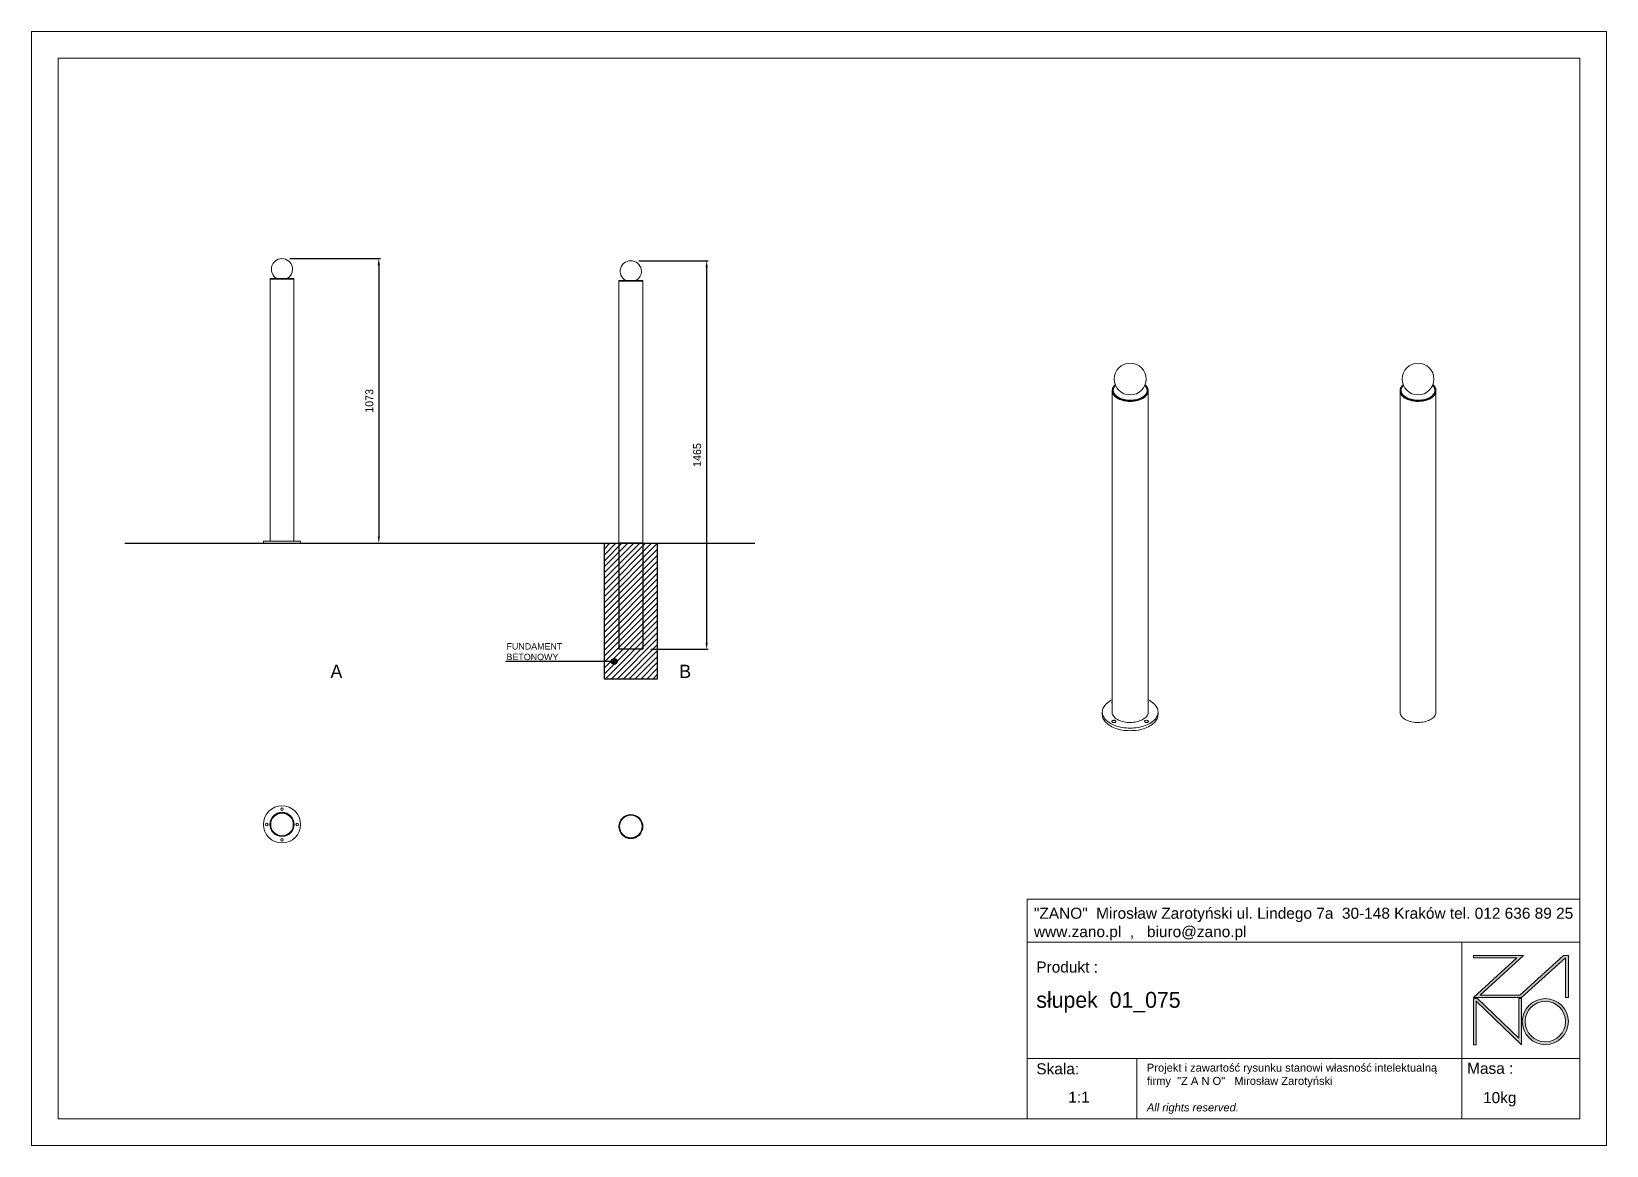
# Model space of a CAD drawing. Header units: millimetres. Extents: x -3037 to 2903, y -2297 to 1903.
import ezdxf

# ---------------------------------------------------------------- set-up
doc = ezdxf.new("R2010")
doc.units = ezdxf.units.MM
doc.header["$PDSIZE"] = -1
doc.layers.add('tabelka', color=155, linetype='Continuous')
doc.layers.add('WYMIAR', color=96, linetype='Continuous')
doc.dimstyles.new('1-1', dxfattribs={"dimtxt": 30, "dimasz": 25, "dimexe": 6.25, "dimexo": 30, "dimgap": 20.625, "dimtad": 1, "dimdec": 1, "dimtxsty": 'Standard', "dimcen": 0, "dimclrd": 2, "dimclre": 2, "dimclrt": 2, "dimadec": 0, "dimazin": 0, "dimtfac": 1, "dimtdec": 1, "dimtmove": 0, "dimatfit": 3, "dimfxl": 0, "dimarcsym": 0})

# ---------------------------------------------------------------- blocks, each defined once
blk = doc.blocks.new('zano')
at = {"layer": 'Defpoints', "lineweight": 5}
for points in [[(6270.2, 3716.2), (6270.2, 3707.4), (6434.8, 3707.4), (6270.2, 3558.4), (6452.4, 3558.4), (6617.9, 3708.2), (6617.9, 3558.4), (6628.6, 3558.4), (6628.6, 3716.2), (6610.7, 3716.2), (6446.1, 3567.2), (6295.4, 3567.2), (6459.9, 3716.2), (6270.2, 3716.2), (6270.2, 3707.4)], [(6270.2, 3554.4), (6286.2, 3554.4), (6441.7, 3405.6), (6441.7, 3554.4), (6452.4, 3554.4), (6452.4, 3380.5), (6281, 3544.6), (6281, 3380.5), (6270.2, 3380.5)]]:
    blk.add_hatch(color=251, dxfattribs=at).paths.add_polyline_path(points)
h = blk.add_hatch(color=251, dxfattribs=at)
h.paths.add_polyline_path([(6454.7, 3467.4, 1), (6628.6, 3467.4, 1)])
h.paths.add_polyline_path([(6617.9, 3467.4, -1), (6465.4, 3467.4, -1)], flags=16)
at = {"layer": 'Defpoints', "color": 251, "lineweight": 5}
blk.add_lwpolyline([(6434.8, 3707.4), (6270.2, 3558.4), (6452.4, 3558.4), (6617.9, 3708.2), (6617.9, 3558.4), (6628.6, 3558.4), (6628.6, 3716.2), (6610.7, 3716.2), (6446.1, 3567.2), (6295.4, 3567.2), (6459.9, 3716.2), (6270.2, 3716.2), (6270.2, 3707.4), (6432.1, 3707.4)], dxfattribs=at)
for points in [[(6270.2, 3716.2), (6270.2, 3707.4), (6434.8, 3707.4), (6270.2, 3558.4), (6452.4, 3558.4), (6617.9, 3708.2), (6617.9, 3558.4), (6628.6, 3558.4), (6628.6, 3716.2), (6610.7, 3716.2), (6446.1, 3567.2), (6295.4, 3567.2), (6459.9, 3716.2), (6270.2, 3716.2), (6270.2, 3707.4)], [(6270.2, 3554.4), (6286.2, 3554.4), (6441.7, 3405.6), (6441.7, 3554.4), (6452.4, 3554.4), (6452.4, 3380.5), (6281, 3544.6), (6281, 3380.5), (6270.2, 3380.5)]]:
    blk.add_lwpolyline(points, close=True, dxfattribs=at)
for radius in [87, 76.3]:
    blk.add_circle((6541.7, 3467.4), radius, dxfattribs=at)
blk = doc.blocks.new('TABELA')
at = {"layer": 'tabelka', "lineweight": 5}
for p, q in [((4587.4, 3929.4), (6672.4, 3929.4)), ((4587.4, 3767.6), (4587.4, 3929.4)), ((4587.4, 3929.4), (6672.4, 3929.4)), ((6226.5, 3767.6), (6226.5, 3329)), ((4587.4, 3329), (6672.4, 3329)), ((5001.6, 3329), (5001.6, 3100.4)), ((6226.5, 3329), (6226.5, 3100.4))]:
    blk.add_line(p, q, dxfattribs=at)
blk.add_lwpolyline([(4587.4, 3767.6), (6672.4, 3767.6), (6672.4, 3100.4), (4587.4, 3100.4)], close=True, dxfattribs=at)
blk.add_blockref('zano', (0, 0))
at = {"layer": 'tabelka', "lineweight": 5, "attachment_point": 1}
for s, insert, char_height, width in [('{\\fArial|b0|i0|c238|p34;"ZANO"  Mirosław Zarotyński ul. Lindego 7a  30-148 Kraków tel. 012 636 89 25\\Pwww.zano.pl  ,   biuro@zano.pl}', (4613, 3896.9), 41.595, 2040.38), ('{\\fArial|b0|i0|c238|p34;Produkt : }', (4622, 3694.1), 41.595, 265.273), ('{\\fCentury Gothic|b0|i0|c238|p34;słupek  01_075 }', (4622, 3579.5), 60, 713.135), ('{\\fArial|b0|i0|c238|p34;Skala: }', (4622, 3310.3), 41.595, 191.675), ('{\\fArial|b0|i0|c238|p34;Masa :}', (6246.7, 3312.2), 41.595, 200.457), ('{\\fArial|b0|i0|c238|p34;1:1}', (4742.5, 3203.5), 41.595, 42.482), ('{\\fArial|b0|i0|c238|p34;10kg}', (6306.7, 3201.8), 41.595, 42.482)]:
    blk.add_mtext(s, dxfattribs=dict(at, insert=insert, char_height=char_height, width=width))
at = {"layer": 'tabelka', "color": 1, "lineweight": 5, "insert": (5038.9, 3308.9), "char_height": 30, "width": 1186.12, "attachment_point": 1}
blk.add_mtext('{\\fArial|b0|i0|c0|p34;Projekt i zawartość rysunku stanowi własność intelektualną firmy \\fArial|b0|i0|c238|p34; "Z A N O"   Mirosław Zarotyński\\fArial|b0|i1|c238|p34;\\P\\PAll rights reserved.}', dxfattribs=at)
blk = doc.blocks.new('*D7')
at = {"layer": 'Defpoints', "color": 0, "transparency": 16777216}
for p in [(-2092.5, 1047), (-2022.5, -26), (-1727.4, -26)]:
    blk.add_point(p, dxfattribs=at)
at = {"layer": 'WYMIAR', "color": 2, "lineweight": -2, "transparency": 16777216}
for p, q in [((-2062.5, 1047), (-1721.1, 1047)), ((-1727.4, 1022), (-1727.4, -1)), ((-1992.5, -26), (-1721.1, -26))]:
    blk.add_line(p, q, dxfattribs=at)
at = {"layer": 'WYMIAR', "color": 2, "transparency": 16777216}
for points in [[(-1731.6, 1022), (-1723.2, 1022), (-1727.4, 1047)], [(-1731.6, -1), (-1723.2, -1), (-1727.4, -26)]]:
    blk.add_solid(points, dxfattribs=at)
at = {"layer": 'WYMIAR', "color": 2, "transparency": 16777216, "insert": (-1763, 510.5), "char_height": 30, "attachment_point": 5, "rotation": 90}
blk.add_mtext('1073', dxfattribs=at)
blk = doc.blocks.new('*D8')
at = {"layer": 'Defpoints', "color": 0, "transparency": 16777216}
for p in [(-777, 1039), (-732, -426), (-490.9, -426)]:
    blk.add_point(p, dxfattribs=at)
at = {"layer": 'WYMIAR', "color": 2, "lineweight": -2, "transparency": 16777216}
for p, q in [((-747, 1039), (-484.7, 1039)), ((-490.9, 1014), (-490.9, -401)), ((-702, -426), (-484.7, -426))]:
    blk.add_line(p, q, dxfattribs=at)
at = {"layer": 'WYMIAR', "color": 2, "transparency": 16777216}
for points in [[(-495.1, 1014), (-486.8, 1014), (-490.9, 1039)], [(-495.1, -401), (-486.8, -401), (-490.9, -426)]]:
    blk.add_solid(points, dxfattribs=at)
at = {"layer": 'WYMIAR', "color": 2, "transparency": 16777216, "insert": (-526.6, 306.5), "char_height": 30, "attachment_point": 5, "rotation": 90}
blk.add_mtext('1465', dxfattribs=at)

msp = doc.modelspace()

# ---------------------------------------------------------------- hatches: boundary and pattern name
at = {"ltscale": 0.2}
h = msp.add_hatch(dxfattribs=at)
h.set_pattern_fill('ANSI31', color=256, scale=5, style=0)
h.set_pattern_definition([(45, (-93.81, -970.356), (-11.22532, 11.22532), [])])
h.paths.add_polyline_path([(-876.65, -25.96), (-677.35, -25.96), (-677.35, -537.94), (-876.65, -537.94)])
h = msp.add_hatch(color=256)
edge = h.paths.add_edge_path()
edge.add_arc((-839.67, -472.05), 11.07, 0, 360)

# ---------------------------------------------------------------- linework, layer by layer
at = {"color": 7, "linetype": 'Continuous', "lineweight": 15}
for p, q in [((-2137.5, 972.04), (-2137.5, 970.04)), ((-2137.5, 972.04), (-2137.5, -17.96)), ((-2137.5, 972.04), (-2047.5, 972.04)), ((-2137.5, 972.04), (-2092.5, 972.04)), ((-2137.5, 970.04), (-2047.5, 970.04)), ((-2092.5, 972.04), (-2047.5, 972.04)), ((-2047.5, 970.04), (-2047.5, 972.04)), ((-2047.5, -17.96), (-2047.5, 972.04)), ((-822, 964.04), (-822, 962.04)), ((-822, 964.04), (-822, -25.96)), ((-822, 964.04), (-732, 964.04)), ((-822, 964.04), (-777, 964.04)), ((-822, 962.04), (-732, 962.04)), ((-777, 964.04), (-732, 964.04)), ((-732, 962.04), (-732, 964.04)), ((-732, -25.96), (-732, 964.04)), ((1038.83, 550.15), (1038.83, 547.7)), ((1038.83, 550.15), (1038.83, -668.24)), ((1173.83, 547.7), (1173.83, 550.15)), ((1173.83, -668.24), (1173.83, 550.15)), ((2124.55, 550.15), (2124.55, 547.7)), ((2124.55, 550.15), (2124.55, -668.04)), ((2259.55, 547.7), (2259.55, 550.15)), ((2259.55, -668.24), (2259.55, 550.15)), ((-2162.5, -17.96), (-2162.5, -25.96)), ((-2162.5, -17.96), (-2092.5, -17.96)), ((-2162.5, -25.96), (-2092.5, -25.96)), ((-2092.5, -17.96), (-2022.5, -17.96)), ((-2092.5, -25.96), (-2022.5, -25.96)), ((-2022.5, -25.96), (-2022.5, -17.96)), ((1001.33, -662.42), (1001.33, -672.22)), ((1038.83, -666.39), (1038.61, -667.32)), ((1174.05, -667.32), (1173.83, -666.39)), ((1211.33, -672.22), (1211.33, -662.42))]:
    msp.add_line(p, q, dxfattribs=at)
for p, q in [((-2684.65, -25.96), (-309.63, -25.96)), ((-732, -25.96), (-822, -25.96)), ((-822, -25.96), (-822, -425.96)), ((-732, -25.96), (-732, -425.96)), ((-839.67, -472.05), (-1249.44, -472.05)), ((-732, -425.96), (-822, -425.96))]:
    msp.add_line(p, q)
at = {"color": 7, "linetype": 'Continuous', "lineweight": 15, "flags": 128}
for points in [[(1050.21, 571.8), (1048.5, 570.25), (1045.65, 567.22), (1043.28, 564.06), (1041.39, 560.78), (1040.02, 557.43), (1039.16, 554.02), (1038.83, 550.58), (1039.03, 547.13), (1039.76, 543.71), (1041, 540.34), (1042.76, 537.04), (1045.01, 533.85), (1047.75, 530.79), (1050.94, 527.87), (1054.57, 525.13), (1058.6, 522.59)], [(1038.83, 547.7), (1038.89, 545.98), (1039.42, 542.55), (1040.47, 539.16), (1042.04, 535.83), (1044.1, 532.59), (1046.66, 529.48), (1049.68, 526.51), (1053.15, 523.7), (1057.03, 521.08), (1061.3, 518.67), (1065.92, 516.48), (1070.85, 514.54), (1076.07, 512.86), (1081.52, 511.46), (1087.16, 510.33), (1092.96, 509.5), (1098.86, 508.97), (1104.82, 508.74), (1110.79, 508.81), (1116.72, 509.19), (1122.58, 509.87), (1128.3, 510.85), (1133.86, 512.12), (1139.2, 513.66), (1144.28, 515.47), (1149.06, 517.53), (1153.51, 519.83), (1157.6, 522.35), (1161.28, 525.06), (1164.53, 527.96), (1167.32, 531), (1169.64, 534.18), (1171.46, 537.46), (1172.77, 540.82), (1173.56, 544.24), (1173.83, 547.69), (1173.83, 547.7)], [(1050.21, 571.8), (1049.7, 571.35), (1046.68, 568.38), (1044.12, 565.27), (1042.05, 562.03), (1040.48, 558.71), (1039.42, 555.31), (1038.9, 551.88), (1038.89, 548.43), (1039.42, 545), (1040.47, 541.6), (1042.04, 538.28), (1044.1, 535.04), (1046.66, 531.93), (1049.68, 528.96), (1053.15, 526.15), (1057.03, 523.53), (1061.3, 521.12), (1065.92, 518.93), (1070.85, 516.99), (1076.07, 515.31), (1081.52, 513.91), (1087.16, 512.78), (1092.96, 511.95), (1098.86, 511.42), (1104.82, 511.19), (1110.79, 511.26), (1116.72, 511.64), (1122.58, 512.32), (1128.3, 513.3), (1133.86, 514.57), (1139.2, 516.11), (1144.28, 517.92), (1149.06, 519.98), (1153.51, 522.28), (1157.6, 524.8), (1161.28, 527.51), (1164.53, 530.4), (1167.32, 533.45), (1169.64, 536.63), (1171.46, 539.91), (1172.77, 543.27), (1173.56, 546.69), (1173.83, 550.14), (1173.57, 553.58), (1172.78, 557), (1171.47, 560.36), (1169.65, 563.64), (1167.34, 566.82), (1164.54, 569.87), (1162.45, 571.8)], [(1051.41, 568.84), (1050.06, 567.45), (1047.57, 564.42), (1045.57, 561.28), (1044.06, 558.04), (1043.08, 554.74), (1042.62, 551.4), (1042.68, 548.05), (1043.28, 544.72), (1044.39, 541.43), (1046.02, 538.22), (1048.15, 535.1), (1050.76, 532.11), (1053.83, 529.27), (1057.34, 526.6), (1061.25, 524.12)], [(1058.6, 522.59), (1063, 520.26), (1067.75, 518.17), (1072.79, 516.33), (1078.1, 514.75), (1083.63, 513.45), (1089.34, 512.43), (1095.18, 511.71), (1101.11, 511.3), (1107.08, 511.18), (1113.04, 511.37), (1118.95, 511.87), (1124.76, 512.66), (1130.43, 513.75), (1135.9, 515.12), (1141.15, 516.76), (1146.12, 518.67), (1150.79, 520.82), (1155.1, 523.21), (1159.04, 525.8), (1162.56, 528.59), (1165.64, 531.54), (1168.25, 534.64), (1170.39, 537.86), (1172.02, 541.17), (1173.13, 544.56), (1173.73, 547.99), (1173.79, 551.44), (1173.33, 554.88), (1172.34, 558.28), (1170.84, 561.61), (1168.83, 564.86), (1166.34, 567.99), (1163.37, 570.98), (1162.45, 571.8)], [(1061.25, 524.12), (1065.54, 521.86), (1070.16, 519.84), (1075.08, 518.07), (1080.27, 516.56), (1085.67, 515.33), (1091.23, 514.39), (1096.93, 513.75), (1102.7, 513.4), (1108.51, 513.36), (1114.29, 513.63), (1120.01, 514.2), (1125.61, 515.07), (1131.06, 516.23), (1136.3, 517.66), (1141.29, 519.37), (1146, 521.34), (1150.37, 523.54), (1154.38, 525.96), (1157.99, 528.58), (1161.17, 531.38), (1163.9, 534.34), (1166.15, 537.43), (1167.91, 540.62), (1169.15, 543.89), (1169.88, 547.22), (1170.07, 550.56), (1169.74, 553.91), (1168.89, 557.22), (1167.51, 560.48), (1165.63, 563.65), (1163.26, 566.7), (1161.24, 568.84)], [(2124.55, 547.7), (2124.62, 545.98), (2125.14, 542.55), (2126.19, 539.16), (2127.76, 535.83), (2129.83, 532.59), (2132.38, 529.48), (2135.4, 526.51), (2138.87, 523.7), (2142.75, 521.08), (2147.02, 518.67), (2151.64, 516.48), (2156.58, 514.54), (2161.79, 512.86), (2167.24, 511.46), (2172.89, 510.33), (2178.68, 509.5), (2184.58, 508.97), (2190.54, 508.74), (2196.51, 508.81), (2202.45, 509.19), (2208.3, 509.87), (2214.03, 510.85), (2219.58, 512.12), (2224.92, 513.66), (2230, 515.47), (2234.79, 517.53), (2239.24, 519.83), (2243.32, 522.35), (2247, 525.06), (2250.25, 527.96), (2253.04, 531), (2255.36, 534.18), (2257.18, 537.46), (2258.49, 540.82), (2259.29, 544.24), (2259.55, 547.69), (2259.55, 547.7)], [(2135.93, 571.8), (2134.23, 570.25), (2131.38, 567.22), (2129, 564.06), (2127.12, 560.78), (2125.74, 557.43), (2124.89, 554.02), (2124.56, 550.58), (2124.75, 547.13), (2125.48, 543.71), (2126.72, 540.34), (2128.48, 537.04), (2130.74, 533.85), (2133.47, 530.79), (2136.66, 527.87), (2140.29, 525.13), (2144.32, 522.59)], [(2135.93, 571.8), (2135.42, 571.35), (2132.4, 568.38), (2129.84, 565.27), (2127.77, 562.03), (2126.2, 558.71), (2125.15, 555.31), (2124.62, 551.88), (2124.62, 548.43), (2125.14, 545), (2126.19, 541.6), (2127.76, 538.28), (2129.83, 535.04), (2132.38, 531.93), (2135.4, 528.96), (2138.87, 526.15), (2142.75, 523.53), (2147.02, 521.12), (2151.64, 518.93), (2156.58, 516.99), (2161.79, 515.31), (2167.24, 513.91), (2172.89, 512.78), (2178.68, 511.95), (2184.58, 511.42), (2190.54, 511.19), (2196.51, 511.26), (2202.45, 511.64), (2208.3, 512.32), (2214.03, 513.3), (2219.58, 514.57), (2224.92, 516.11), (2230, 517.92), (2234.79, 519.98), (2239.24, 522.28), (2243.32, 524.8), (2247, 527.51), (2250.25, 530.4), (2253.04, 533.45), (2255.36, 536.63), (2257.18, 539.91), (2258.49, 543.27), (2259.29, 546.69), (2259.55, 550.14), (2259.29, 553.58), (2258.5, 557), (2257.19, 560.36), (2255.37, 563.64), (2253.06, 566.82), (2250.27, 569.87), (2248.17, 571.8)], [(2137.14, 568.84), (2135.79, 567.45), (2133.29, 564.42), (2131.29, 561.28), (2129.79, 558.04), (2128.8, 554.74), (2128.34, 551.4), (2128.4, 548.05), (2129, 544.72), (2130.11, 541.43), (2131.74, 538.22), (2133.87, 535.1), (2136.48, 532.11), (2139.55, 529.27), (2143.06, 526.6), (2146.97, 524.12)], [(2144.32, 522.59), (2148.73, 520.26), (2153.47, 518.17), (2158.52, 516.33), (2163.83, 514.75), (2169.36, 513.45), (2175.06, 512.43), (2180.9, 511.71), (2186.83, 511.3), (2192.8, 511.18), (2198.76, 511.37), (2204.67, 511.87), (2210.48, 512.66), (2216.15, 513.75), (2221.63, 515.12), (2226.87, 516.76), (2231.85, 518.67), (2236.51, 520.82), (2240.83, 523.21), (2244.76, 525.8), (2248.28, 528.59), (2251.36, 531.54), (2253.98, 534.64), (2256.11, 537.86), (2257.74, 541.17), (2258.85, 544.56), (2259.45, 547.99), (2259.51, 551.44), (2259.05, 554.88), (2258.07, 558.28), (2256.56, 561.61), (2254.56, 564.86), (2252.06, 567.99), (2249.09, 570.98), (2248.17, 571.8)], [(2146.97, 524.12), (2151.26, 521.86), (2155.88, 519.84), (2160.81, 518.07), (2165.99, 516.56), (2171.39, 515.33), (2176.96, 514.39), (2182.65, 513.75), (2188.43, 513.4), (2194.23, 513.36), (2200.01, 513.63), (2205.73, 514.2), (2211.34, 515.07), (2216.78, 516.23), (2222.02, 517.66), (2227.02, 519.37), (2231.72, 521.34), (2236.09, 523.54), (2240.1, 525.96), (2243.71, 528.58), (2246.89, 531.38), (2249.62, 534.34), (2251.87, 537.43), (2253.63, 540.62), (2254.87, 543.89), (2255.6, 547.22), (2255.8, 550.56), (2255.47, 553.91), (2254.61, 557.22), (2253.24, 560.48), (2251.36, 563.65), (2248.98, 566.7), (2246.97, 568.84)], [(1038.83, -615.99), (1037.57, -616.61), (1032.08, -619.56), (1026.97, -622.72), (1022.27, -626.09), (1018, -629.65), (1014.17, -633.37), (1010.82, -637.24), (1007.95, -641.23), (1005.58, -645.34), (1003.73, -649.53), (1002.4, -653.79), (1001.6, -658.09), (1001.33, -662.42), (1001.6, -666.74), (1002.4, -671.04), (1003.73, -675.3), (1005.58, -679.49), (1007.95, -683.6), (1010.82, -687.6), (1014.17, -691.47), (1018, -695.19), (1022.27, -698.74), (1026.97, -702.11), (1032.08, -705.28)], [(1032.08, -705.28), (1037.57, -708.23), (1043.4, -710.94), (1049.56, -713.41), (1056.01, -715.62), (1062.71, -717.56), (1069.63, -719.21), (1076.75, -720.58), (1084.01, -721.65), (1091.39, -722.42), (1098.84, -722.88), (1106.33, -723.03), (1113.82, -722.88), (1121.27, -722.42), (1128.65, -721.65), (1135.91, -720.58), (1143.02, -719.21), (1149.95, -717.56), (1156.65, -715.62), (1163.1, -713.41), (1169.25, -710.94), (1175.09, -708.23), (1180.57, -705.28), (1185.68, -702.11), (1190.39, -698.74), (1194.66, -695.19), (1198.48, -691.47), (1201.84, -687.6), (1204.71, -683.6), (1207.08, -679.49), (1208.93, -675.3), (1210.26, -671.04), (1211.06, -666.74), (1211.33, -662.42), (1211.06, -658.09), (1210.26, -653.79), (1208.93, -649.53), (1207.08, -645.34), (1204.71, -641.23), (1201.84, -637.24), (1198.48, -633.37), (1194.66, -629.65), (1190.39, -626.09), (1185.68, -622.72), (1180.57, -619.56), (1175.09, -616.61), (1173.83, -615.99)], [(1038.83, -624.66), (1038.8, -624.68), (1037.93, -625.75), (1037.58, -626.91), (1037.79, -628.08), (1038.54, -629.18), (1038.83, -629.45)], [(1001.33, -672.22), (1001.6, -676.54), (1002.4, -680.84), (1003.73, -685.1), (1005.58, -689.29), (1007.95, -693.4), (1010.82, -697.4), (1014.17, -701.27), (1018, -704.99), (1022.27, -708.54), (1026.97, -711.91), (1032.08, -715.08)], [(1032.08, -715.08), (1037.57, -718.03), (1043.4, -720.74), (1049.56, -723.21), (1056.01, -725.42), (1062.71, -727.35), (1069.63, -729.01), (1076.75, -730.38), (1084.01, -731.45), (1091.39, -732.21), (1098.84, -732.68), (1106.33, -732.83), (1113.82, -732.68), (1121.27, -732.21), (1128.65, -731.45), (1135.91, -730.38), (1143.02, -729.01), (1149.95, -727.35), (1156.65, -725.42), (1163.1, -723.21), (1169.25, -720.74), (1175.09, -718.03), (1180.57, -715.08), (1185.68, -711.91), (1190.39, -708.54), (1194.66, -704.99), (1198.48, -701.27), (1201.84, -697.4), (1204.71, -693.4), (1207.08, -689.29), (1208.93, -685.1), (1210.26, -680.84), (1211.06, -676.54), (1211.33, -672.22)], [(1039.77, -700.84), (1041.4, -701.55), (1043.3, -701.98), (1045.33, -702.11), (1047.34, -701.91), (1049.19, -701.4), (1050.73, -700.62), (1051.85, -699.64), (1052.47, -698.51), (1052.54, -697.34), (1052.05, -696.19), (1051.05, -695.16), (1049.61, -694.33), (1047.83, -693.75), (1045.84, -693.47), (1043.8, -693.51), (1041.85, -693.87), (1040.15, -694.51), (1038.8, -695.4), (1037.93, -696.47), (1037.58, -697.63), (1037.79, -698.8), (1038.54, -699.9), (1039.77, -700.84)], [(1038.83, -656.59), (1038.42, -658.5), (1038.08, -661.98), (1038.28, -665.47), (1039.02, -668.93), (1040.28, -672.33), (1042.05, -675.67), (1044.33, -678.89), (1047.1, -681.99), (1050.33, -684.94), (1053.99, -687.71), (1058.07, -690.28)], [(1058.07, -690.28), (1062.52, -692.63), (1067.32, -694.75), (1072.42, -696.61), (1077.79, -698.21), (1083.38, -699.52), (1089.15, -700.55), (1095.06, -701.28), (1101.05, -701.7), (1107.08, -701.82), (1113.11, -701.62), (1119.09, -701.12), (1124.96, -700.32), (1130.69, -699.22), (1136.23, -697.83), (1141.54, -696.17), (1146.57, -694.24), (1151.28, -692.06), (1155.64, -689.65), (1159.62, -687.03), (1163.18, -684.22), (1166.3, -681.23), (1168.94, -678.1), (1171.1, -674.84), (1172.75, -671.49), (1173.87, -668.06), (1174.47, -664.6), (1174.54, -661.11), (1174.07, -657.64), (1173.83, -656.59)], [(1162.28, -700.84), (1163.91, -701.55), (1165.81, -701.98), (1167.84, -702.11), (1169.85, -701.91), (1171.7, -701.4), (1173.23, -700.62), (1174.35, -699.64), (1174.97, -698.51), (1175.04, -697.34), (1174.56, -696.19), (1173.56, -695.16), (1172.11, -694.33), (1170.33, -693.75), (1168.35, -693.47), (1166.31, -693.51), (1164.36, -693.87), (1162.65, -694.51), (1161.31, -695.4), (1160.43, -696.47), (1160.09, -697.63), (1160.3, -698.8), (1161.04, -699.9), (1162.28, -700.84)], [(2124.55, -668.04), (2124.74, -668.93), (2126, -672.33), (2127.78, -675.67), (2130.06, -678.89), (2132.82, -681.99), (2136.05, -684.94), (2139.72, -687.71), (2143.79, -690.28)], [(2143.79, -690.28), (2148.25, -692.63), (2153.04, -694.75), (2158.14, -696.61), (2163.51, -698.21), (2169.1, -699.52), (2174.87, -700.55), (2180.78, -701.28), (2186.77, -701.7), (2192.81, -701.82), (2198.84, -701.62), (2204.81, -701.12), (2210.69, -700.32), (2216.42, -699.22), (2221.96, -697.83), (2227.26, -696.17), (2232.29, -694.24), (2237, -692.06), (2241.37, -689.65), (2245.34, -687.03), (2248.9, -684.22), (2252.02, -681.23), (2254.66, -678.1), (2256.82, -674.84), (2258.47, -671.49), (2259.55, -668.2)]]:
    msp.add_lwpolyline(points, dxfattribs=at)
msp.add_lwpolyline([(-876.65, -25.96), (-677.35, -25.96), (-677.35, -537.94), (-876.65, -537.94)], close=True)
at = {"color": 7, "linetype": 'Continuous', "lineweight": 15}
for centre, radius in [((1106.33, 593.01), 60), ((2192.05, 593.01), 60), ((-2092.5, -1086.2), 70), ((-2092.5, -1086.2), 45.5), ((-2092.5, -1086.2), 45), ((-2092.5, -1086.2), 42.5), ((-2092.5, -1028.45), 5), ((-776.76, -1094.2), 45.5), ((-776.76, -1094.2), 45), ((-776.76, -1094.2), 42.5), ((-2150.25, -1086.2), 5), ((-2034.75, -1086.2), 5), ((-2092.5, -1143.95), 5)]:
    msp.add_circle(centre, radius, dxfattribs=at)
msp.add_circle((-839.67, -472.05), 11.07)
for centre, radius, start, end in [((-2092.5, 1007.04), 40, 0, 241.044976), ((-777, 999.04), 40, 0, 241.044976), ((-2092.5, 1007.04), 40, 298.955024, 0), ((-777, 999.04), 40, 298.955024, 0), ((1172.02, -627.06), 3, 307.027578, 52.972422)]:
    msp.add_arc(centre, radius, start, end, dxfattribs=at)
at = {"layer": 'tabelka', "lineweight": 5}
for points in [[(-3037.23, 1903.32), (2902.77, 1903.32), (2902.77, -2296.68), (-3037.23, -2296.68)], [(-2937.23, 1803.32), (2802.77, 1803.32), (2802.77, -2196.68), (-2937.23, -2196.68)]]:
    msp.add_lwpolyline(points, close=True, dxfattribs=at)

# ---------------------------------------------------------------- block references
msp.add_blockref('TABELA', (-3869.61, -5297.08))

# ---------------------------------------------------------------- texts
at = {"insert": (-1245.77, -402.76), "char_height": 24, "width": 550.2111, "attachment_point": 1}
msp.add_mtext('{\\f@Arial Unicode MS|b0|i0|c238|p34;FUNDAMENT\\PBETONOWY}', dxfattribs=at)
at = {"char_height": 50, "attachment_point": 1}
for s, insert in [('A', (-1909.57, -484.08)), ('B', (-594.07, -484.08))]:
    msp.add_mtext_dynamic_manual_height_columns(s, width=435.0554, gutter_width=12.5, heights=[0], dxfattribs=dict(at, insert=insert))

# ---------------------------------------------------------------- dimensions: what is measured, and where the dimension line sits
at = {"layer": 'WYMIAR'}
for base, p1, p2, picture, middle in [((-1727.39, -25.96), (-2092.5, 1047.04), (-2022.5, -25.96), '*D7', (-1763.02, 510.54)), ((-490.95, -425.96), (-777, 1039.04), (-732, -425.96), '*D8', (-526.57, 306.54))]:
    dim = msp.add_linear_dim(base=base, p1=p1, p2=p2, angle=90, dimstyle='1-1', dxfattribs=at)
    dim.commit()
    dim.dimension.update_dxf_attribs({"geometry": picture, "text_midpoint": middle})

doc.saveas('drawing.dxf')
